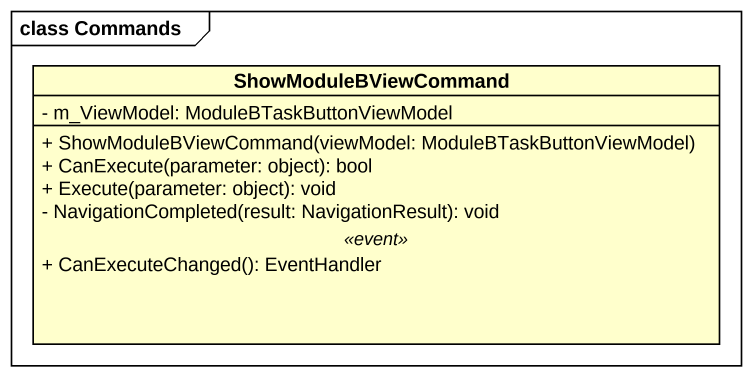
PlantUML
@startuml
mainframe class Commands
hide circle
hide empty members
skinparam classAttributeIconSize 0
class ShowModuleBViewCommand {
  - m_ViewModel: ModuleBTaskButtonViewModel
  --
  + ShowModuleBViewCommand(viewModel: ModuleBTaskButtonViewModel)
  + CanExecute(parameter: object): bool
  + Execute(parameter: object): void
  - NavigationCompleted(result: NavigationResult): void
  .. <<event>> ..
  + CanExecuteChanged(): EventHandler
}
@enduml
